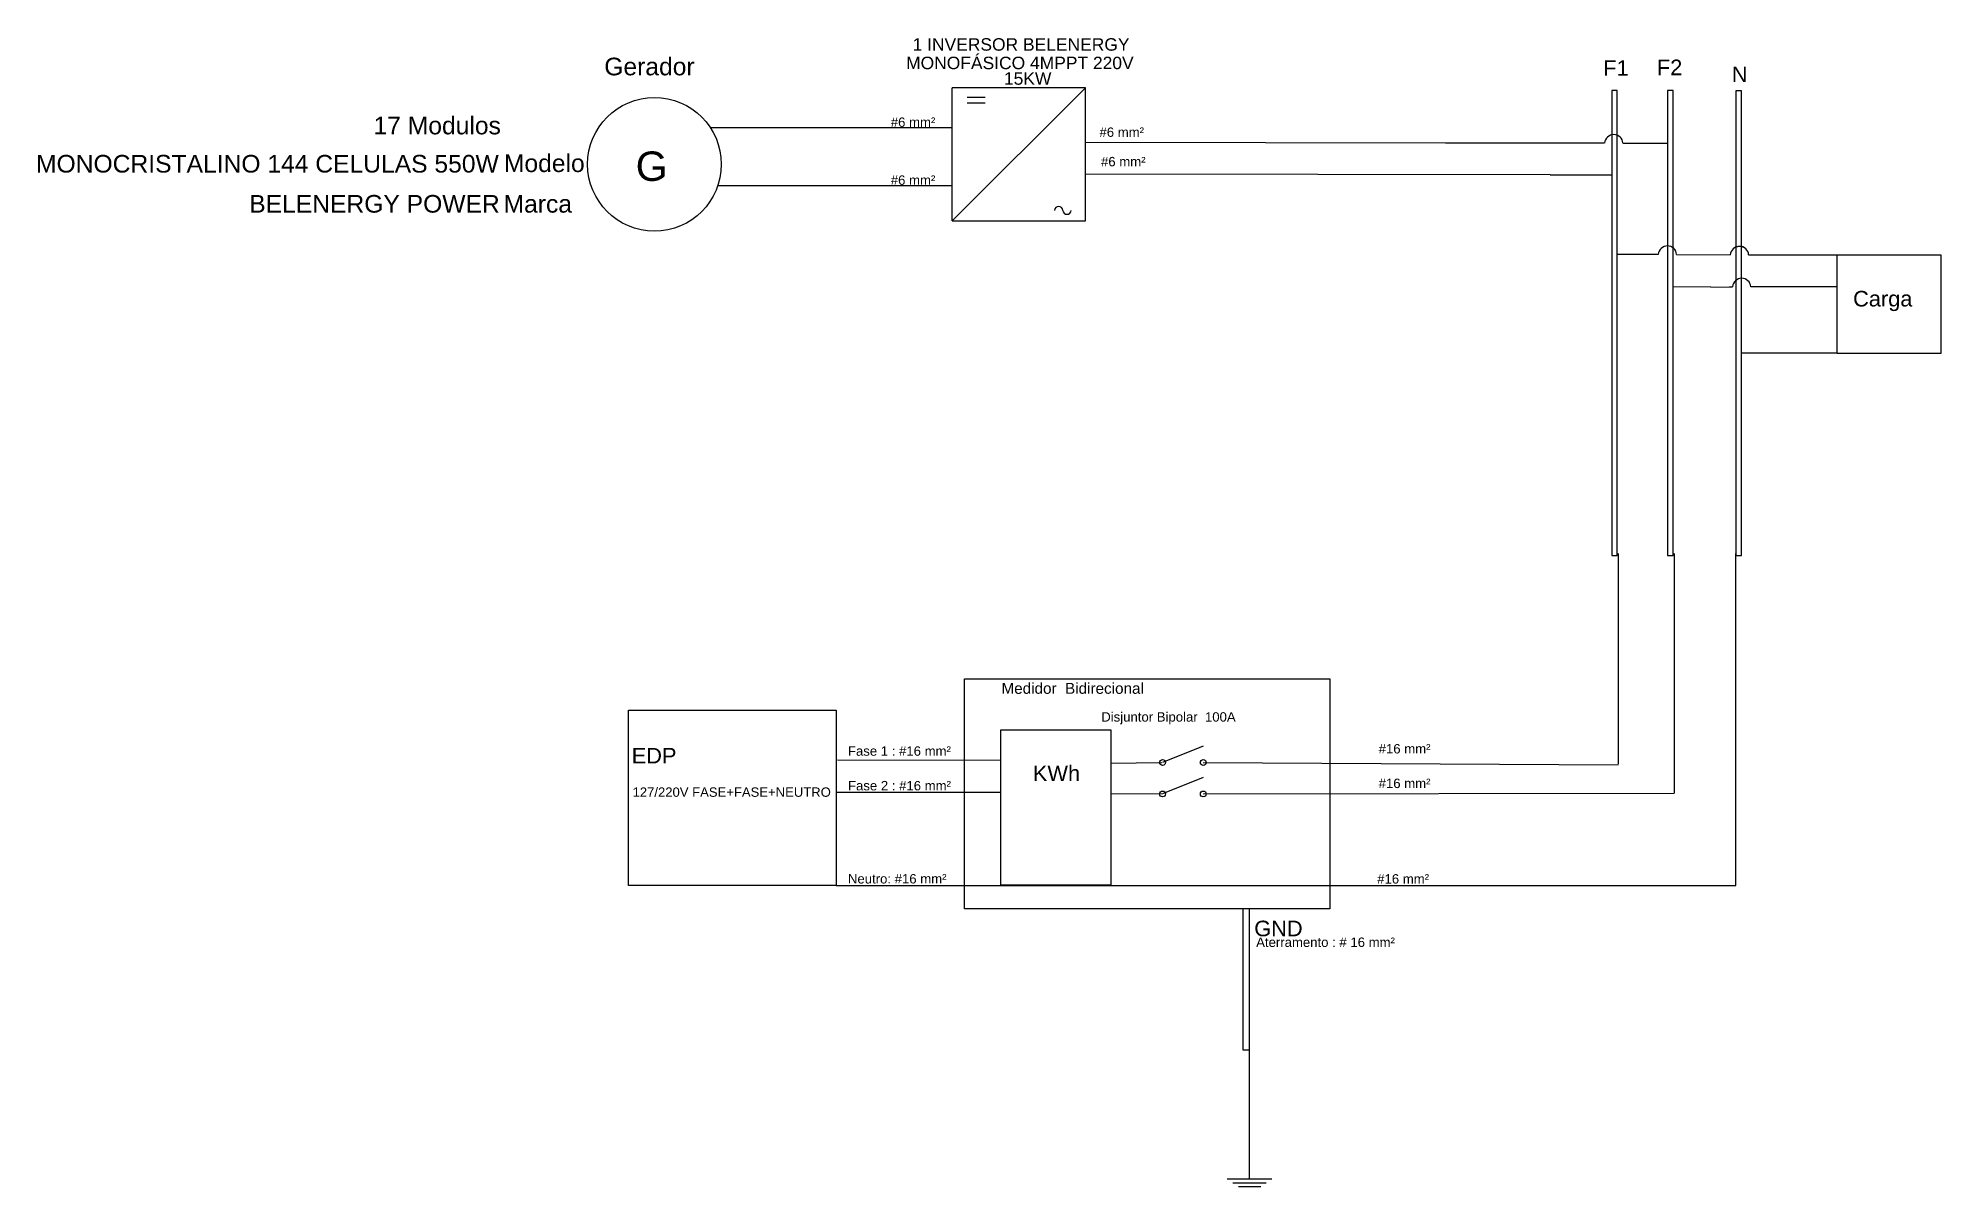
# Model space of a CAD drawing. Header units: millimetres. Extents: x 2974 to 31696, y 1064 to 18411.
import ezdxf

# ---------------------------------------------------------------- set-up
doc = ezdxf.new("R2010")
doc.units = ezdxf.units.MM
doc.styles.add('arial', font='arial.ttf')
doc.styles.get("Standard").update_dxf_attribs({"font": 'arial.ttf'})

msp = doc.modelspace()

# ---------------------------------------------------------------- linework, layer by layer
for p, q in [((18784, 17659), (16772, 17659)), ((18784, 17659), (16772, 15652)), ((16772, 15650), (16772, 17659)), ((18784, 15650), (18784, 17659)), ((26727, 17617), (26727, 10597)), ((26811, 17617), (26727, 17617)), ((26811, 10597), (26811, 17617)), ((27570, 17617), (27570, 11716)), ((27654, 17617), (27570, 17617)), ((27570, 17617), (27570, 10597)), ((27654, 17617), (27570, 17617)), ((27654, 11716), (27654, 17617)), ((27654, 10597), (27654, 17617)), ((28600, 17616), (28600, 11714)), ((28685, 17616), (28600, 17616)), ((28600, 17616), (28600, 10596)), ((28685, 17616), (28600, 17616)), ((28685, 11714), (28685, 17616)), ((28685, 10596), (28685, 17616)), ((16999, 17516), (17268, 17516)), ((16999, 17433), (17268, 17433)), ((16772, 17055), (13125, 17055)), ((24219, 16822), (18784, 16832)), ((26613, 16822), (24219, 16822)), ((26897, 16825), (27570, 16825)), ((16772, 16180), (13234, 16180)), ((25798, 16344), (18784, 16354)), ((25798, 16344), (26725, 16344)), ((16772, 15650), (18784, 15650)), ((27427, 15144), (26811, 15144)), ((27706, 15144), (28516, 15136)), ((28793, 15139), (30062, 15139)), ((30062, 15139), (30130, 15139)), ((28222, 14651), (27652, 14654)), ((28222, 14651), (28500, 14655)), ((28500, 14655), (28550, 14657)), ((28827, 14661), (29786, 14661)), ((29786, 14661), (30130, 14661)), ((28685, 13660), (30130, 13660)), ((26824, 10630), (26824, 7449)), ((27668, 10630), (27668, 7012)), ((28598, 5617), (28602, 10629)), ((26727, 10597), (26811, 10597)), ((27570, 10597), (27654, 10597)), ((28600, 10596), (28685, 10596)), ((15025, 7509), (15020, 7509)), ((17505, 7504), (15040, 7509)), ((19938, 7469), (19160, 7458)), ((20562, 7719), (19947, 7472)), ((20562, 7472), (26824, 7436)), ((20562, 7244), (19947, 6998)), ((15025, 7021), (15020, 7021)), ((17505, 7020), (15025, 7021)), ((19941, 6997), (19166, 6998)), ((20562, 6998), (27668, 7012)), ((15020, 5617), (28598, 5617))]:
    msp.add_line(p, q)
at = {"color": 3}
for p, q in [((21159, 5265), (21159, 3134)), ((21260, 3134), (21260, 5265)), ((21159, 3133), (21260, 3133)), ((21260, 1191), (21260, 3134)), ((21597, 1182), (20923, 1182)), ((21513, 1123), (21007, 1123)), ((21429, 1064), (21091, 1064))]:
    msp.add_line(p, q, dxfattribs=at)
for points in [[(30130, 15139), (31696, 15139), (31696, 13647), (30130, 13647)], [(16958, 8736), (22472, 8736), (22472, 5264), (16958, 5264)], [(11888, 8263), (15020, 8263), (15020, 5617), (11888, 5617)], [(17505, 7966), (19166, 7966), (19166, 5620), (17505, 5620)]]:
    msp.add_lwpolyline(points, close=True)
for centre, radius in [((12278, 16505), 1009), ((19947, 7472), 44), ((20562, 7472), 44), ((19947, 6998), 44), ((20562, 6998), 44)]:
    msp.add_circle(centre, radius)
for centre, radius, start, end in [((26758, 16814), 139, 4.8424, 175.1498), ((18379, 15804), 63.4, 3.9499, 176.0501), ((18505, 15813), 63.4, 183.9499, 356.0501), ((27568, 15133), 139, 4.8257, 175.1743), ((28655, 15124), 139, 4.8263, 175.1497), ((28655, 15127), 139, 4.8263, 175.1497), ((28689, 14645), 139, 4.8263, 175.1497)]:
    msp.add_arc(centre, radius, start, end)

# ---------------------------------------------------------------- texts
for s, height, p in [('1 INVERSOR BELENERGY', 188.29, (16174, 18220)), ('MONOFÁSICO 4MPPT 220V', 188.29, (16076, 17941)), ('15KW', 188.3, (17553, 17706)), ('F1', 235.4, (26599, 17841)), ('F2', 235.4, (27408, 17850)), ('N', 235, (28540, 17745)), ('#6 mm²', 142, (15845, 17070)), ('#6 mm²', 142, (18995, 16919)), ('G', 444, (11994, 16254)), ('#6 mm²', 142, (19018, 16474)), ('#6 mm²', 142, (15845, 16195)), ('Carga', 235.4, (30370, 14358)), ('Medidor  Bidirecional', 164.76, (17516, 8510)), ('Disjuntor Bipolar  100A', 141.98, (19022, 8090)), ('EDP', 235.4, (11934, 7458)), ('Fase 1 : #16 mm²', 141.98, (15198, 7575)), ('#16 mm²', 142, (23209, 7609)), ('Fase 2 : #16 mm²', 141.98, (15199, 7052)), ('KWh', 235.4, (17990, 7191)), ('#16 mm²', 142, (23209, 7087)), ('127/220V FASE+FASE+NEUTRO', 141.22, (11947, 6955)), ('Neutro: #16 mm²', 141.98, (15198, 5646)), ('#16 mm²', 142, (23187, 5645)), ('GND', 235.4, (21331, 4849)), ('Aterramento : # 16 mm²', 141.98, (21360, 4688))]:
    msp.add_text(s, height=height).set_placement(p)
at = {"style": 'arial'}
for s, p in [('Gerador ', (11520, 17848)), ('Modelo', (10005, 16388)), ('Marca', (10000, 15775))]:
    msp.add_text(s, height=266.2, dxfattribs=at).set_placement(p)
at = {"color": 2, "style": 'arial'}
for s, height, p in [('17 Modulos', 266.2, (8037, 16957)), ('MONOCRISTALINO 144 CELULAS 550W', 266.22, (2943, 16380)), ('BELENERGY POWER', 266.22, (6161, 15775))]:
    msp.add_text(s, height=height, dxfattribs=at).set_placement(p)

doc.saveas('drawing.dxf')
